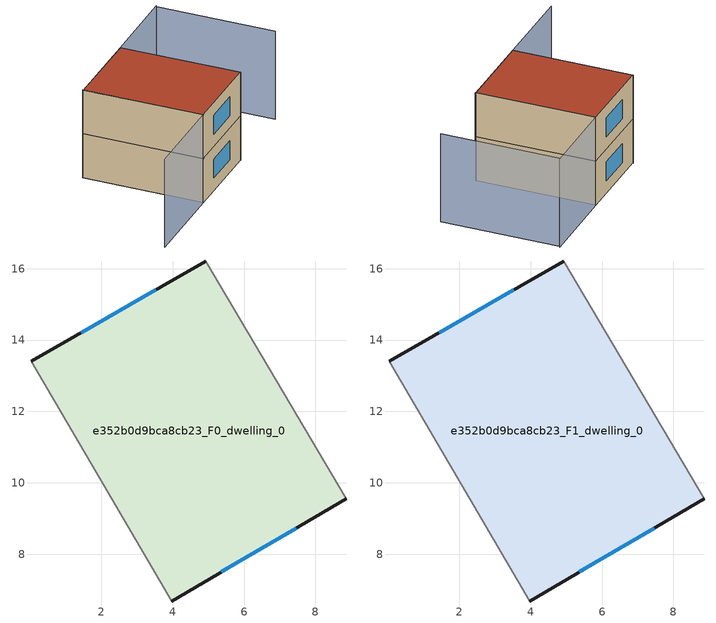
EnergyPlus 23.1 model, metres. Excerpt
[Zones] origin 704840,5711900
e352b0d9bca8cb23_F0_dwelling_0
 floor ground (EU_floor_Construction): 4.92,16.21 8.86,9.55 3.97,6.69 0.04,13.4 z0
 wall outside (EU_wall_Construction): 4.92,16.21 0.04,13.4 / 3.97,6.69 8.86,9.55 z0:3
 wall adiabatic (EU_wall_Construction): 8.86,9.55 4.92,16.21 / 0.04,13.4 3.97,6.69 z0:3
 window (EU_Window_Construction): 3.53,15.41 1.43,14.2 / 5.36,7.5 7.47,8.73 z0.85:2.15
e352b0d9bca8cb23_F1_dwelling_0
 floor to e352b0d9bca8cb23_F0_dwelling_0 (EU_floor_Construction): 4.92,16.21 8.86,9.55 3.97,6.69 0.04,13.4 z3
 wall outside (EU_wall_Construction): 4.92,16.21 0.04,13.4 / 3.97,6.69 8.86,9.55 z3:6
 wall adiabatic (EU_wall_Construction): 8.86,9.55 4.92,16.21 / 0.04,13.4 3.97,6.69 z3:6
 window (EU_Window_Construction): 3.53,15.41 1.43,14.2 / 5.36,7.5 7.47,8.73 z3.85:5.15
 roof outside (EU_roof_Construction): 8.86,9.55 4.92,16.21 0.04,13.4 3.97,6.69 z6
shading: 0.02,13.43 3.97,6.69 / 3.97,6.69 -1.11,3.71 / 8.87,9.53 4.92,16.21 / 4.92,16.21 9.69,19.03 / 13.52,12.28 9.67,18.94 z0:6
[Building]
EU S2 Campaign: North Axis=0; Terrain=City; Solar Distribution=FullExterior
[Site:Location]
London: Latitude=51.5; Longitude=-0.5; Time Zone=0; Elevation=25
[SizingPeriod:WeatherFileDays]
AnnualSizingPeriod: Begin Month=1; Begin Day of Month=1; End Month=12; End Day of Month=31; Day of Week for Start Day=Monday; Use Weather File Daylight Saving Period=No; Use Weather File Rain and Snow Indicators=No
[MATERIAL]
EU_InternalMass_Material: Roughness=MediumRough; Thickness=0.1; Conductivity=1; Density=1800; Specific Heat=900; Thermal Absorptance=0.9; Solar Absorptance=0.7; Visible Absorptance=0.7
[MATERIAL:NOMASS] Roughness=MediumRough; Thermal Absorptance=0.9; Solar Absorptance=0.7; Visible Absorptance=0.7
Name | Thermal Resistance
EU_wall_NoMass | 0.71061
EU_roof_NoMass | 2.41608
EU_floor_NoMass | 1.75078
[WINDOWMATERIAL:SIMPLEGLAZINGSYSTEM]
EU_Window_SimpleGlazing: UFactor=2.64892; Solar Heat Gain Coefficient=0.76; Visible Transmittance=0.76
[CONSTRUCTION]
EU_wall_Construction: EU_wall_NoMass
EU_roof_Construction: EU_roof_NoMass
EU_floor_Construction: EU_floor_NoMass
EU_Window_Construction: EU_Window_SimpleGlazing
EU_InternalMass_Construction: EU_InternalMass_Material
[ZONE] Type=1; Multiplier=1; Ceiling Height=autocalculate; Volume=131.52; Floor Area=autocalculate; Part of Total Floor Area=Yes
e352b0d9bca8cb23_F0_dwelling_0; e352b0d9bca8cb23_F1_dwelling_0
[INTERNALMASS] Construction=EU_InternalMass_Construction; Surface Area=43.84
Name | Zone or ZoneList
e352b0d9bca8cb23_F0_dwelling_0_EU_InternalMass | e352b0d9bca8cb23_F0_dwelling_0
e352b0d9bca8cb23_F1_dwelling_0_EU_InternalMass | e352b0d9bca8cb23_F1_dwelling_0
[OTHEREQUIPMENT] Fuel Type=Electricity; Design Level Calculation Method=Watts/Area; Power per Zone Floor Area=1; Fraction Latent=0; Fraction Radiant=0; Fraction Lost=0; Carbon Dioxide Generation Rate=0; EndUse Subcategory=EU_Step8_InternalGains
Name | Zone or ZoneList or Space or SpaceList | Schedule
EU_Step8_InternalGain_e352b0d9bca8cb23_F0_dwelling_0_f000 | e352b0d9bca8cb23_F0_dwelling_0 | EU_Step8_GainSchedule_e352b0d9bca8cb23_F0_dwelling_0_f000
EU_Step8_InternalGain_e352b0d9bca8cb23_F1_dwelling_0_f000 | e352b0d9bca8cb23_F1_dwelling_0 | EU_Step8_GainSchedule_e352b0d9bca8cb23_F1_dwelling_0_f000
[ZONEVENTILATION:DESIGNFLOWRATE] Schedule=EU_AlwaysOn; Design Flow Rate Calculation Method=AirChanges/Hour; Air Changes per Hour=0.496673; Ventilation Type=Natural; Fan Pressure Rise=0; Fan Total Efficiency=1; Constant Term Coefficient=1; Temperature Term Coefficient=0; Velocity Term Coefficient=0; Velocity Squared Term Coefficient=0; Minimum Indoor Temperature=-100; Maximum Indoor Temperature=100; Delta Temperature=-100; Minimum Outdoor Temperature=-100; Maximum Outdoor Temperature=100; Maximum Wind Speed=40
Name | Zone or ZoneList or Space or SpaceList
EU_ConstantAir_e352b0d9bca8cb23_F0_dwelling_0 | e352b0d9bca8cb23_F0_dwelling_0
EU_ConstantAir_e352b0d9bca8cb23_F1_dwelling_0 | e352b0d9bca8cb23_F1_dwelling_0
[HVACTEMPLATE:THERMOSTAT] Constant Heating Setpoint=20; Constant Cooling Setpoint=50
EU_HeatOnly_e352b0d9bca8cb23_F0_dwelling_0; EU_HeatOnly_e352b0d9bca8cb23_F1_dwelling_0
[HVACTEMPLATE:ZONE:IDEALLOADSAIRSYSTEM] System Availability Schedule=EU_AlwaysOn; Maximum Heating Supply Air Temperature=50; Minimum Cooling Supply Air Temperature=13; Maximum Heating Supply Air Humidity Ratio=0.0156; Minimum Cooling Supply Air Humidity Ratio=0.0077; Heating Limit=NoLimit; Cooling Limit=NoLimit; Heating Availability Schedule=EU_AlwaysOn; Cooling Availability Schedule=EU_CoolingOff; Dehumidification Control Type=ConstantSensibleHeatRatio; Cooling Sensible Heat Ratio=0.7; Dehumidification Setpoint=60; Humidification Control Type=None; Humidification Setpoint=30; Outdoor Air Method=None; Outdoor Air Flow Rate per Person=0.00944; Outdoor Air Flow Rate per Zone Floor Area=0; Outdoor Air Flow Rate per Zone=0; Demand Controlled Ventilation Type=None; Outdoor Air Economizer Type=NoEconomizer; Heat Recovery Type=None; Sensible Heat Recovery Effectiveness=0.7; Latent Heat Recovery Effectiveness=0.65
Name | Template Thermostat
e352b0d9bca8cb23_F0_dwelling_0 | EU_HeatOnly_e352b0d9bca8cb23_F0_dwelling_0
e352b0d9bca8cb23_F1_dwelling_0 | EU_HeatOnly_e352b0d9bca8cb23_F1_dwelling_0
[SIZING:ZONE] Zone Cooling Design Supply Air Temperature Input Method=SupplyAirTemperature; Zone Cooling Design Supply Air Temperature=13; Zone Heating Design Supply Air Temperature Input Method=SupplyAirTemperature; Zone Heating Design Supply Air Temperature=50; Zone Cooling Design Supply Air Humidity Ratio=0.008; Zone Heating Design Supply Air Humidity Ratio=0.008; Cooling Design Air Flow Method=DesignDay; Cooling Design Air Flow Rate=0; Cooling Minimum Air Flow per Zone Floor Area=0.000762; Cooling Minimum Air Flow=0; Cooling Minimum Air Flow Fraction=0.2; Heating Design Air Flow Method=DesignDay; Heating Design Air Flow Rate=0; Heating Maximum Air Flow per Zone Floor Area=0.002032; Heating Maximum Air Flow=0.141576; Heating Maximum Air Flow Fraction=0.3; Account for Dedicated Outdoor Air System=No; Dedicated Outdoor Air System Control Strategy=NeutralSupplyAir; Dedicated Outdoor Air Low Setpoint Temperature for Design=autosize; Dedicated Outdoor Air High Setpoint Temperature for Design=autosize; Zone Load Sizing Method=Sensible Load Only No Latent Load; Zone Latent Cooling Design Supply Air Humidity Ratio Input Method=HumidityRatioDifference; Zone Cooling Design Supply Air Humidity Ratio Difference=0.005; Zone Latent Heating Design Supply Air Humidity Ratio Input Method=HumidityRatioDifference; Zone Humidification Design Supply Air Humidity Ratio Difference=0.005
e352b0d9bca8cb23_F0_dwelling_0; e352b0d9bca8cb23_F1_dwelling_0
[SCHEDULE:CONSTANT]
Name | Hourly Value
EU_AlwaysOn | 1
EU_CoolingOff | 0
[SCHEDULE:FILE] Column Number=1; Rows to Skip at Top=0; Number of Hours of Data=8760; Column Separator=Comma; Interpolate to Timestep=No; Minutes per Item=60; Adjust Schedule for Daylight Savings=Yes
Name | File
EU_Step8_GainSchedule_e352b0d9bca8cb23_F0_dwelling_0_f000 | ../../schedules/e352b0d9bca8cb23/e352b0d9bca8cb23_F0_dwelling_0_f000_gain.csv
EU_Step8_GainSchedule_e352b0d9bca8cb23_F1_dwelling_0_f000 | ../../schedules/e352b0d9bca8cb23/e352b0d9bca8cb23_F1_dwelling_0_f000_gain.csv
